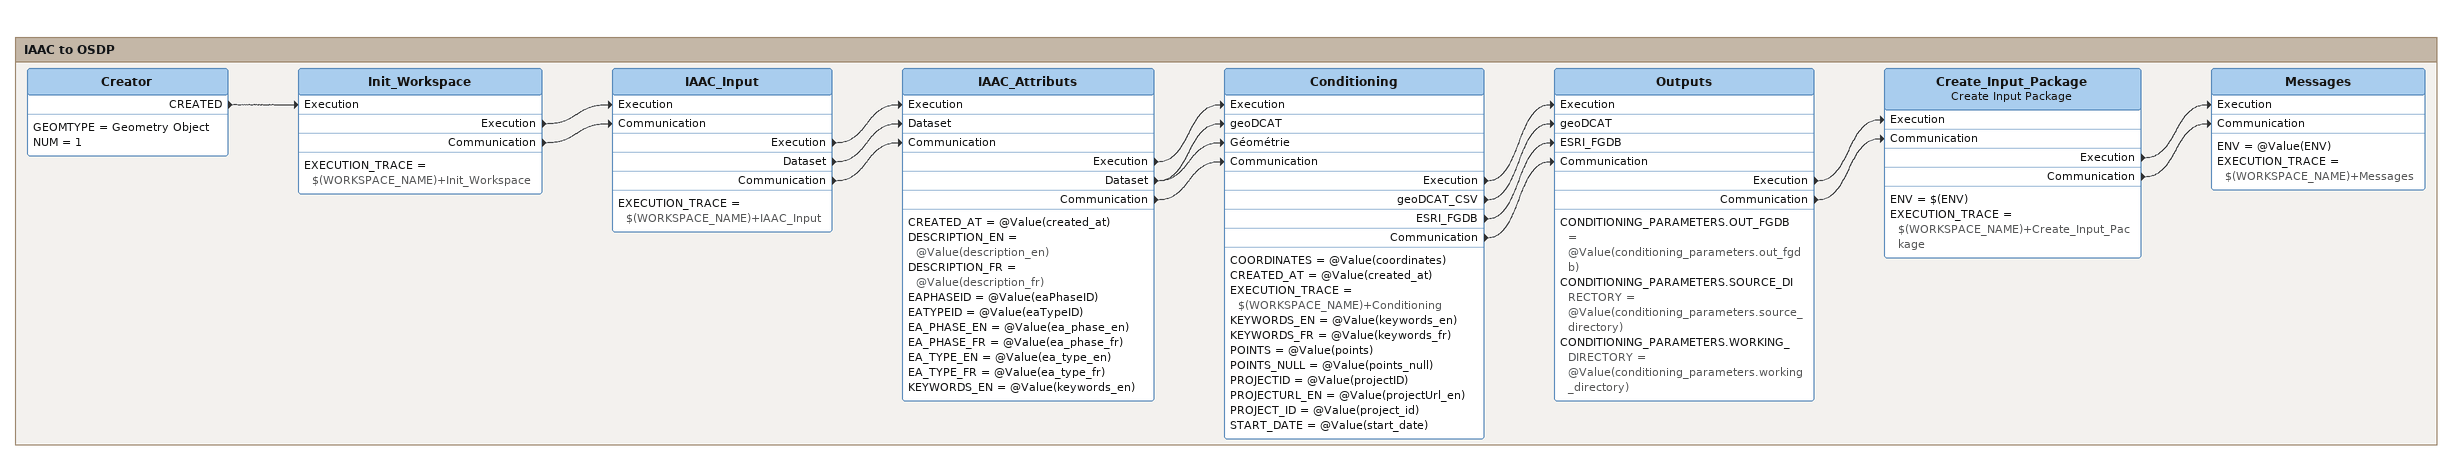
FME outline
Bookmark: IAAC to OSDP
Creator
    GEOMTYPE = Geometry Object
    NUM = 1
    CREATED -> Init_Workspace [Execution]
Init_Workspace
    EXECUTION_TRACE = $(WORKSPACE_NAME)+Init_Workspace
    Execution -> IAAC_Input [Execution]
    Communication -> IAAC_Input [Communication]
IAAC_Input
    EXECUTION_TRACE = $(WORKSPACE_NAME)+IAAC_Input
    Execution -> IAAC_Attributs [Execution]
    Dataset -> IAAC_Attributs [Dataset]
    Communication -> IAAC_Attributs [Communication]
IAAC_Attributs
    CREATED_AT = @Value(created_at)
    DESCRIPTION_EN = @Value(description_en)
    DESCRIPTION_FR = @Value(description_fr)
    EAPHASEID = @Value(eaPhaseID)
    EATYPEID = @Value(eaTypeID)
    EA_PHASE_EN = @Value(ea_phase_en)
    EA_PHASE_FR = @Value(ea_phase_fr)
    EA_TYPE_EN = @Value(ea_type_en)
    EA_TYPE_FR = @Value(ea_type_fr)
    KEYWORDS_EN = @Value(keywords_en)
    Execution -> Conditioning [Execution]
    Dataset -> Conditioning [geoDCAT]
    Dataset -> Conditioning [Géométrie]
    Communication -> Conditioning [Communication]
Conditioning
    COORDINATES = @Value(coordinates)
    CREATED_AT = @Value(created_at)
    EXECUTION_TRACE = $(WORKSPACE_NAME)+Conditioning
    KEYWORDS_EN = @Value(keywords_en)
    KEYWORDS_FR = @Value(keywords_fr)
    POINTS = @Value(points)
    POINTS_NULL = @Value(points_null)
    PROJECTID = @Value(projectID)
    PROJECTURL_EN = @Value(projectUrl_en)
    PROJECT_ID = @Value(project_id)
    START_DATE = @Value(start_date)
    Execution -> Outputs [Execution]
    geoDCAT_CSV -> Outputs [geoDCAT]
    ESRI_FGDB -> Outputs [ESRI_FGDB]
    Communication -> Outputs [Communication]
Outputs
    CONDITIONING_PARAMETERS.OUT_FGDB = @Value(conditioning_parameters.out_fgdb)
    CONDITIONING_PARAMETERS.SOURCE_DIRECTORY = @Value(conditioning_parameters.source_directory)
    CONDITIONING_PARAMETERS.WORKING_DIRECTORY = @Value(conditioning_parameters.working_directory)
    Execution -> Create_Input_Package [Execution]
    Communication -> Create_Input_Package [Communication]
Create_Input_Package: Create Input Package
    ENV = $(ENV)
    EXECUTION_TRACE = $(WORKSPACE_NAME)+Create_Input_Package
    Execution -> Messages [Execution]
    Communication -> Messages [Communication]
Messages
    ENV = @Value(ENV)
    EXECUTION_TRACE = $(WORKSPACE_NAME)+Messages
